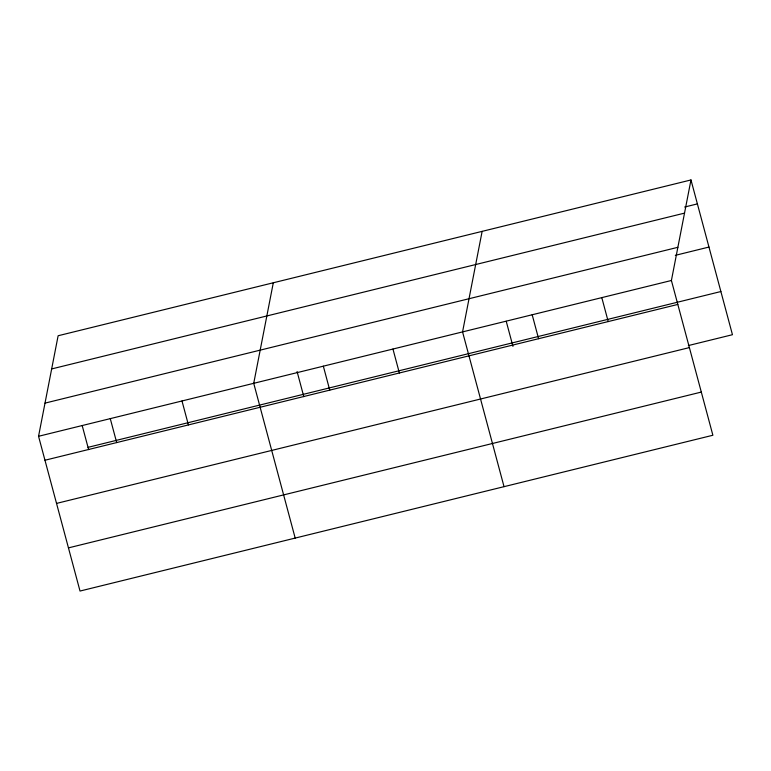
<?xml version="1.0" encoding="UTF-8"?>
<svg xmlns="http://www.w3.org/2000/svg" width="771" height="771" viewBox="0 0 771 771"><rect width="100%" height="100%" fill="white"/><g stroke="black" fill="none" stroke-linecap="round" stroke-linejoin="round"><path stroke-width="1.16" d="M690.98 179.951L671.406 280.49L712.876 435.249L80.02 591.049L38.55 436.29L58.124 335.751L690.98 179.951L732.45 334.71L688.358 345.562M273.3 282.784L253.726 383.322L295.187 538.081M482.135 231.367L462.561 331.906L504.032 486.665M684.638 207.033L697.398 203.891M51.667 368.933L684.523 213.124M45.007 403.117L677.873 247.308M675.319 255.346L708.963 247.057M38.55 436.29L671.406 280.49M88.019 447.344L720.885 291.534M44.969 460.239L677.825 304.429M56.534 503.405L689.39 347.596M68.446 547.882L701.311 392.073M601.794 297.625L608.213 321.565M532.183 314.761L538.592 338.71M506.229 321.285L512.956 346.362M392.95 349.041L399.368 372.981M323.338 366.177L329.747 390.126M297.086 371.555L303.803 396.641M181.995 400.978L188.413 424.917M110.272 418.634L116.691 442.573M82.218 425.669L88.636 449.618"/></g></svg>
